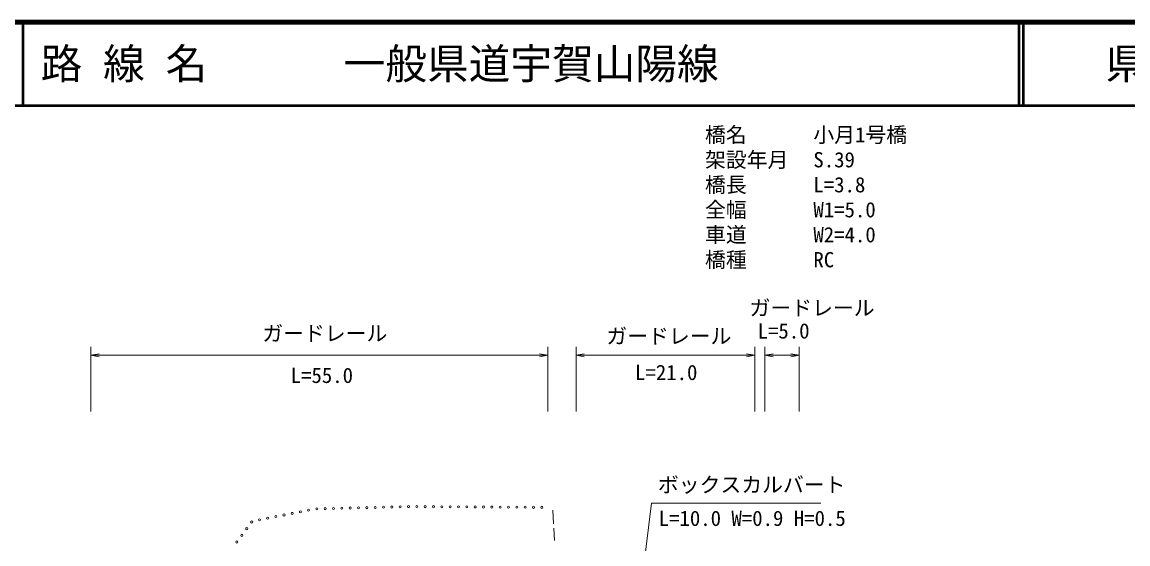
# Model space of a CAD drawing. Units: millimetres at full size, sheet at 1:1000; details may follow other scales. Extents: x 40000 to 680000, y 20000 to 380000.
# Drawn here: x 178155 to 310828, y 317358 to 380000 of the extents above; entities that cross this region are included whole.
import ezdxf
from ezdxf.enums import TextEntityAlignment as Align

# ---------------------------------------------------------------- set-up
doc = ezdxf.new("R2010")
doc.units = ezdxf.units.MM
doc.header["$LTSCALE"] = 1000
for name, color, linetype, lineweight in [('M-BGD', 7, 'Continuous', 13), ('M-STR-HTXT', 7, 'Continuous', 13), ('M-TTL', 2, 'Continuous', 140), ('M-TTL-LINE', 7, 'Continuous', 50)]:
    doc.layers.add(name, color=color, linetype=linetype, lineweight=lineweight)
doc.layers.add('M-TTL-TXT', color=7, linetype='Continuous')
doc.styles.add('ＭＳ ゴシック', font='')
doc.styles.get('ＭＳ ゴシック').set_extended_font_data('MS Gothic')

# ---------------------------------------------------------------- blocks, each defined once
blk = doc.blocks.new('open_arrow')
at = {"color": 0, "linetype": 'Continuous', "lineweight": -2}
blk.add_lwpolyline([(7.5, 1.25), (0, 0), (7.5, -1.25)], dxfattribs=at)

msp = doc.modelspace()

# ---------------------------------------------------------------- linework, layer by layer
at = {"layer": 'M-BGD'}
for p, q in [((241928, 319752), (241839, 321423)), ((242035, 317755), (241955, 319253))]:
    msp.add_line(p, q, dxfattribs=at)
for centre in [(210562, 321020), (211544, 321211), (212525, 321402), (213510, 321565), (214510, 321590), (215509, 321614), (216509, 321638), (217509, 321663), (218508, 321687), (219508, 321712), (220508, 321736), (221508, 321761), (222507, 321785), (223507, 321810), (224507, 321834), (225507, 321837), (226507, 321831), (227507, 321824), (228506, 321818), (229506, 321812), (230506, 321806), (231506, 321799), (232506, 321793), (233506, 321787), (234506, 321781), (235506, 321774), (236506, 321768), (237506, 321762), (238506, 321756), (239506, 321749), (240506, 321743), (205703, 319988), (206636, 320256), (207617, 320447), (208599, 320638), (209581, 320829), (204506, 318385), (205104, 319186), (203908, 317584)]:
    msp.add_circle(centre, 125, dxfattribs=at)
at = {"layer": 'M-STR-HTXT'}
for p, q in [((186414, 333257), (186414, 341000)), ((241241, 333257), (241241, 341000)), ((244612, 333257), (244612, 341000)), ((266079, 333257), (266079, 341000)), ((267266, 333257), (267266, 341000)), ((271379, 333257), (271379, 341000)), ((186414, 340000), (241241, 340000)), ((244612, 340000), (266079, 340000)), ((267266, 340000), (271379, 340000)), ((253663, 322245), (249285, 286169)), ((273987, 322245), (253663, 322245))]:
    msp.add_line(p, q, dxfattribs=at)
at = {"layer": 'M-TTL'}
msp.add_line((680000, 380000), (40000, 380000), dxfattribs=at)
at = {"layer": 'M-TTL-LINE'}
for p, q in [((178250, 380000), (178250, 370000)), ((297750, 380000), (297750, 370000)), ((298250, 380000), (298250, 370000)), ((40000, 370000), (680000, 370000))]:
    msp.add_line(p, q, dxfattribs=at)

# ---------------------------------------------------------------- block references
at = {"layer": 'M-STR-HTXT', "xscale": 133, "yscale": 133}
for p in [(186414, 340000), (244612, 340000), (267266, 340000)]:
    msp.add_blockref('open_arrow', p, dxfattribs=at)
at = {"layer": 'M-STR-HTXT', "xscale": 133, "yscale": 133, "rotation": 180}
for p in [(241241, 340000), (266079, 340000), (271379, 340000)]:
    msp.add_blockref('open_arrow', p, dxfattribs=at)

# ---------------------------------------------------------------- texts
at = {"layer": 'M-STR-HTXT', "style": 'ＭＳ ゴシック'}
for s, p in [('橋名', (260093, 366477)), ('小月1号橋', (273093, 366477)), ('架設年月', (260093, 363477)), ('S.39', (273093, 363477)), ('橋長', (260093, 360477)), ('L=3.8', (273093, 360477)), ('全幅', (260093, 357477)), ('W1=5.0', (273093, 357477)), ('車道', (260093, 354477)), ('W2=4.0', (273093, 354477)), ('橋種', (260093, 351477)), ('RC', (273093, 351477))]:
    msp.add_text(s, height=1833, dxfattribs=at).set_placement(p, align=Align.MIDDLE_LEFT)
for p in [(272935, 345693), (214472, 342631), (255755, 342309)]:
    msp.add_text('ガードレール', height=1833, dxfattribs=at).set_placement(p, align=Align.MIDDLE_CENTER)
for s, p in [('L=5.0', (269517, 341461)), ('L=55.0', (214117, 336124)), ('L=21.0', (255440, 336473)), ('ボックスカルバート', (265690, 322995))]:
    msp.add_text(s, height=1833, dxfattribs=at).set_placement(p, align=Align.BOTTOM_CENTER)
msp.add_text('L=10.0 W=0.9 H=0.5', height=1833, dxfattribs=at).set_placement((254532, 318963), align=Align.BOTTOM_LEFT)
at = {"layer": 'M-TTL-TXT', "style": 'ＭＳ ゴシック'}
for s, p in [('路 線 名', (180380, 375000)), ('一般県道宇賀山陽線', (216734, 375000))]:
    msp.add_text(s, height=3666, dxfattribs=at).set_placement(p, align=Align.MIDDLE_LEFT)
msp.add_text('県\u3000名', height=3666, dxfattribs=at).set_placement((315625, 375000), align=Align.MIDDLE_CENTER)

doc.saveas('drawing.dxf')
